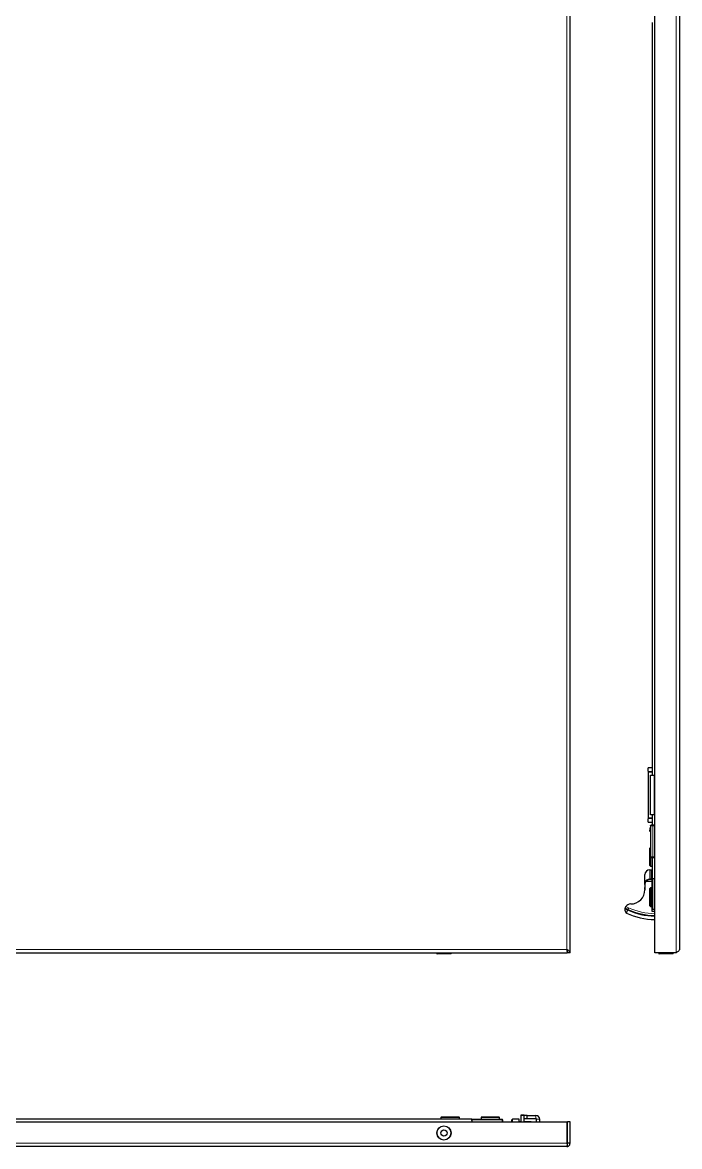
# Model space of a CAD drawing. Header units: millimetres. Extents: x -545 to 1520, y -1456 to 1043.
# Drawn here: x -14 to 517, y -1436 to -527 of the extents above; entities that cross this region are included whole.
import ezdxf

# ---------------------------------------------------------------- set-up
doc = ezdxf.new("R2010")
doc.units = ezdxf.units.MM

msp = doc.modelspace()

# ---------------------------------------------------------------- linework, layer by layer
at = {"color": 8, "linetype": 'Continuous', "lineweight": 18}
for p, q in [((426.15, -1276.75), (426.15, 873.05)), ((514.67, -1279.35), (514.67, 875.65)), ((495.22, -1133.15), (495.22, -1132.85)), ((495.22, -1135.85), (495.22, -1133.15)), ((496.77, -1167.85), (496.77, -1135.85)), ((495.22, -1170.55), (495.22, -1167.85)), ((495.22, -1170.85), (495.22, -1170.55)), ((495.67, -1176.85), (497.27, -1176.85)), ((495.67, -1201.85), (495.67, -1176.85)), ((497.27, -1201.85), (495.67, -1201.85)), ((489.27, -1216.2), (489.27, -1216.2)), ((493.3, -1219.7), (493.3, -1212.2)), ((494.26, -1212.2), (494.26, -1219.7)), ((495.27, -1221.7), (490.15, -1221.7)), ((493.27, -1220.2), (493.27, -1219.7)), ((493.27, -1219.7), (493.3, -1219.7)), ((493.3, -1220.2), (493.3, -1219.7)), ((493.3, -1219.7), (494.26, -1219.7)), ((494.26, -1219.7), (495.27, -1219.7)), ((495.27, -1219.65), (495.57, -1219.65)), ((495.57, -1219.35), (495.57, -1219.65)), ((495.57, -1219.65), (495.57, -1244.05)), ((497.27, -1219.65), (495.57, -1219.65)), ((473.94, -1242.09), (476.14, -1243)), ((495.07, -1238.25), (495.27, -1238.25)), ((495.27, -1244.05), (495.57, -1244.05)), ((495.57, -1244.05), (495.57, -1244.35)), ((495.57, -1244.05), (497.27, -1244.05)), ((-362.65, -1276.75), (426.15, -1276.75)), ((321, -1280.1), (332.5, -1280.1)), ((500.52, -1280.1), (512.02, -1280.1)), ((349.55, -1414.3), (349.25, -1414.3)), ((349.55, -1414.3), (349.55, -1414)), ((349.55, -1414.3), (349.55, -1416)), ((373.95, -1414.3), (349.55, -1414.3)), ((358.38, -1413.8), (358.38, -1414)), ((373.95, -1414), (373.95, -1414.3)), ((373.95, -1416), (373.95, -1414.3)), ((374.25, -1414.3), (373.95, -1414.3)), ((382.3, -1413.95), (382.3, -1416)), ((387.95, -1415.95), (387.95, -1416)), ((391.7, -1410.95), (389.2, -1410.95)), ((401.2, -1413.45), (401.2, -1410.95)), ((401.7, -1413.95), (404.2, -1413.95)), ((426.45, -1433.4), (-362.95, -1433.4))]:
    msp.add_line(p, q, dxfattribs=at)
at = {"color": 7, "linetype": 'Continuous', "lineweight": 25}
for p, q in [((428.75, -1279.35), (428.75, 875.65)), ((497.27, -1279.35), (497.27, 875.65)), ((517.27, -279.35), (517.27, -1276.75)), ((495.27, -527.35), (495.27, -1135.85)), ((491.72, -1130.35), (491.72, -1132.35)), ((495.27, -1129.85), (492.22, -1129.85)), ((492.22, -1132.85), (495.27, -1132.85)), ((492.22, -1132.85), (492.22, -1133.15)), ((492.22, -1170.55), (492.22, -1133.15)), ((492.22, -1133.15), (495.22, -1133.15)), ((494.72, -1132.85), (494.72, -1133.15)), ((495.22, -1133.15), (495.27, -1133.15)), ((493.77, -1167.85), (493.77, -1135.85)), ((493.77, -1135.85), (496.77, -1135.85)), ((497.27, -1135.85), (496.77, -1135.85)), ((491.72, -1171.35), (491.72, -1173.35)), ((495.22, -1170.55), (492.22, -1170.55)), ((492.22, -1170.55), (492.22, -1170.85)), ((495.27, -1170.85), (492.22, -1170.85)), ((496.77, -1167.85), (493.77, -1167.85)), ((494.72, -1170.55), (494.72, -1170.85)), ((495.27, -1170.55), (495.22, -1170.55)), ((495.27, -1167.85), (495.27, -1176.35)), ((496.77, -1167.85), (497.27, -1167.85)), ((492.22, -1173.85), (495.27, -1173.85)), ((493.67, -1176.85), (493.67, -1201.85)), ((497.27, -1176.35), (495.67, -1176.35)), ((493.77, -1194.35), (493.27, -1194.85)), ((493.27, -1201.85), (493.27, -1194.85)), ((493.27, -1208.85), (493.27, -1201.85)), ((493.77, -1201.85), (493.77, -1209.35)), ((495.27, -1202.35), (495.27, -1219.35)), ((495.67, -1202.35), (497.16, -1202.35)), ((489.27, -1222.14), (489.27, -1216.2)), ((489.27, -1222.14), (489.27, -1216.2)), ((493.27, -1208.85), (493.77, -1209.35)), ((493.27, -1212.2), (493.3, -1212.2)), ((493.27, -1212.2), (493.27, -1212.2)), ((493.3, -1212.2), (494.26, -1212.2)), ((493.77, -1209.35), (495.27, -1209.35)), ((494.26, -1212.2), (495.27, -1212.2)), ((489.16, -1226.35), (489.17, -1226.35)), ((489.17, -1224.53), (489.27, -1224.53)), ((489.17, -1224.66), (489.27, -1224.66)), ((489.17, -1224.66), (489.17, -1226.22)), ((489.17, -1226.22), (489.27, -1226.22)), ((489.17, -1226.35), (489.27, -1226.35)), ((489.17, -1226.42), (489.27, -1226.42)), ((489.17, -1226.55), (489.27, -1226.55)), ((489.17, -1227.55), (489.17, -1226.55)), ((489.27, -1224.2), (489.27, -1222.14)), ((489.27, -1224.2), (489.27, -1228.45)), ((493.27, -1220.2), (495.27, -1220.2)), ((495.07, -1226.95), (495.07, -1223.99)), ((495.07, -1223.99), (495.27, -1223.99)), ((495.27, -1219.35), (495.57, -1219.35)), ((495.27, -1244.05), (495.27, -1219.65)), ((495.57, -1219.35), (496.22, -1219.35)), ((496.22, -1219.35), (497.27, -1219.35)), ((489.17, -1227.55), (489.27, -1227.55)), ((489.17, -1228.05), (489.17, -1227.55)), ((489.17, -1228.05), (489.27, -1228.05)), ((493.77, -1226.85), (493.27, -1227.35)), ((493.27, -1234.35), (493.27, -1227.35)), ((493.27, -1241.35), (493.27, -1234.35)), ((495.07, -1226.85), (493.77, -1226.85)), ((493.77, -1226.85), (493.77, -1234.35)), ((493.77, -1234.35), (493.77, -1241.85)), ((495.05, -1230.39), (495.27, -1230.39)), ((495.07, -1233.55), (495.05, -1233.55)), ((495.07, -1226.95), (495.27, -1226.95)), ((495.07, -1228.95), (495.07, -1226.95)), ((495.07, -1228.95), (495.27, -1228.95)), ((495.07, -1230.3), (495.07, -1228.95)), ((495.07, -1230.3), (495.27, -1230.3)), ((495.07, -1231.96), (495.07, -1230.56)), ((495.07, -1233), (495.07, -1231.96)), ((495.07, -1231.96), (495.27, -1231.96)), ((495.07, -1233), (495.27, -1233)), ((495.07, -1234.88), (495.07, -1233)), ((495.07, -1234.88), (495.27, -1234.88)), ((495.07, -1235.68), (495.07, -1234.88)), ((495.07, -1235.68), (495.27, -1235.68)), ((475.54, -1244.38), (473.38, -1243.48)), ((493.27, -1241.35), (493.77, -1241.85)), ((493.77, -1241.85), (495.27, -1241.85)), ((495.07, -1239.49), (495.27, -1239.49)), ((495.27, -1246), (495.27, -1244.05)), ((497.27, -1244.35), (495.57, -1244.35)), ((497.27, -1246), (495.27, -1246)), ((-362.95, -1279.35), (426.45, -1279.35)), ((321, -1279.35), (321, -1280.1)), ((332.25, -1280.35), (321.25, -1280.35)), ((332.5, -1280.1), (332.5, -1279.35)), ((426.45, -1277.35), (426.45, -1279.35)), ((428.75, -1279.35), (426.75, -1279.35)), ((514.67, -1279.35), (497.27, -1279.35)), ((500.52, -1279.35), (500.52, -1280.1)), ((511.77, -1280.35), (500.77, -1280.35)), ((512.02, -1280.1), (512.02, -1279.35)), ((-362.95, -1416), (426.45, -1416)), ((349.25, -1414), (-285.75, -1414)), ((324.75, -1412), (324.25, -1412.5)), ((324.25, -1412.5), (324.25, -1414)), ((339.25, -1412.5), (324.25, -1412.5)), ((324.75, -1412), (338.75, -1412)), ((339.25, -1412.5), (338.75, -1412)), ((339.25, -1414), (339.25, -1412.5)), ((349.25, -1414), (349.25, -1414.3)), ((349.25, -1414.95), (349.25, -1414.3)), ((349.25, -1414.95), (349.25, -1416)), ((349.55, -1414), (373.95, -1414)), ((353.89, -1413.8), (353.89, -1414)), ((353.89, -1413.8), (354.25, -1413.8)), ((354.25, -1413.8), (354.25, -1414)), ((354.25, -1413.8), (354.5, -1413.8)), ((354.5, -1413.8), (354.5, -1414)), ((354.5, -1413.8), (354.61, -1413.8)), ((354.61, -1413.8), (354.61, -1414)), ((355.64, -1413.8), (355.64, -1414)), ((355.64, -1413.8), (356.29, -1413.8)), ((356.31, -1413.8), (356.31, -1414)), ((356.31, -1413.8), (356.64, -1413.8)), ((356.64, -1413.8), (356.64, -1414)), ((357.25, -1412), (356.75, -1412.5)), ((356.75, -1412.5), (356.75, -1413.8)), ((371.75, -1412.5), (356.75, -1412.5)), ((357.25, -1412), (371.25, -1412)), ((359.96, -1414), (359.96, -1413.78)), ((360.1, -1413.8), (360.88, -1413.8)), ((360.88, -1413.8), (360.88, -1414)), ((360.88, -1413.8), (361.67, -1413.8)), ((361.67, -1413.8), (361.67, -1414)), ((361.67, -1413.8), (362.16, -1413.8)), ((362.16, -1413.8), (362.16, -1414)), ((362.16, -1413.8), (363.55, -1413.8)), ((363.19, -1413.78), (363.19, -1413.8)), ((363.55, -1413.8), (363.55, -1414)), ((363.55, -1413.8), (364.6, -1413.8)), ((364.6, -1413.8), (364.6, -1414)), ((365.64, -1413.8), (365.64, -1414)), ((365.64, -1413.8), (367.61, -1413.8)), ((367.61, -1413.8), (367.61, -1414)), ((367.61, -1413.8), (369.6, -1413.8)), ((369.6, -1413.8), (369.6, -1414)), ((371.75, -1412.5), (371.25, -1412)), ((371.75, -1414), (371.75, -1412.5)), ((374.25, -1414.3), (374.25, -1416)), ((381.7, -1416), (381.7, -1414.55)), ((387.7, -1413.95), (382.3, -1413.95)), ((387.7, -1416), (387.7, -1413.95)), ((389.2, -1415.95), (387.95, -1415.95)), ((389.2, -1410.95), (389.2, -1410.45)), ((389.2, -1410.45), (391.7, -1410.45)), ((389.2, -1416), (389.2, -1410.95)), ((391.7, -1410.45), (391.7, -1410.95)), ((391.7, -1416), (391.7, -1410.95)), ((392.2, -1410.95), (391.7, -1410.99)), ((397.14, -1415.95), (391.7, -1415.95)), ((394.2, -1410.95), (392.2, -1410.95)), ((392.2, -1413.45), (394.2, -1413.45)), ((394.2, -1413.45), (394.2, -1410.95)), ((394.2, -1410.95), (401.2, -1410.95)), ((394.2, -1413.45), (401.2, -1413.45)), ((397.19, -1416), (397.14, -1415.95)), ((397.14, -1416), (397.14, -1415.95)), ((401.7, -1416), (401.7, -1413.95)), ((404.2, -1416), (404.2, -1413.95)), ((426.45, -1433.4), (426.45, -1416)), ((428.75, -1416), (426.75, -1416)), ((426.75, -1433.4), (426.75, -1416)), ((428.75, -1433.4), (428.75, -1416)), ((428.75, -1433.4), (426.75, -1433.4)), ((426.15, -1436), (-362.65, -1436))]:
    msp.add_line(p, q, dxfattribs=at)
at = {"color": 7, "linetype": 'Continuous', "lineweight": 25, "flags": 128}
for points in [[(426.75, -1422.5), (426.61, -1422.25), (426.45, -1421.98)], [(426.45, -1431.02), (426.61, -1430.75), (426.75, -1430.5)]]:
    msp.add_lwpolyline(points, dxfattribs=at)
at = {"color": 8, "linetype": 'Continuous', "lineweight": 18, "flags": 128}
for points in [[(426.45, -1422.58), (426.74, -1423.17), (426.75, -1423.19)], [(426.75, -1429.82), (426.74, -1429.84), (426.45, -1430.43)]]:
    msp.add_lwpolyline(points, dxfattribs=at)
at = {"color": 7, "linetype": 'Continuous', "lineweight": 25}
for radius in [5.75, 2.5]:
    msp.add_circle((326.75, -1425), radius, dxfattribs=at)
at = {"color": 8, "linetype": 'Continuous', "lineweight": 18}
msp.add_circle((326.75, -1425), 5.5, dxfattribs=at)
at = {"color": 7, "linetype": 'Continuous', "lineweight": 25}
for centre, radius, start, end in [((492.22, -1130.35), 0.5, 90, 180), ((492.22, -1132.35), 0.5, 180, 270), ((492.22, -1171.35), 0.5, 90, 180), ((492.22, -1173.35), 0.5, 180, 270), ((493.27, -1216.2), 4, 90, 180), ((493.27, -1216.2), 4, 90, 180), ((493.27, -1224.2), 4, 141.31781, 180), ((495.57, -1219.65), 0.3, 90, 180), ((477.77, -1228.45), 11.5, 270, 0), ((477.77, -1244.45), 4.5, 90, 148.43185), ((498.27, -1194.3), 55, 245.58594, 268.9582), ((495.57, -1244.05), 0.3, 180, 270), ((498.27, -1194.3), 58.2, 245.70354, 269.01549), ((321.25, -1280.1), 0.25, 180, 270), ((332.25, -1280.1), 0.25, 270, 0), ((500.77, -1280.1), 0.25, 180, 270), ((511.77, -1280.1), 0.25, 270, 0), ((349.55, -1414.3), 0.3, 90, 180), ((373.95, -1414.3), 0.3, 0, 90), ((382.3, -1414.55), 0.6, 90, 180), ((387.95, -1415.7), 0.25, 180, 270), ((392.2, -1413.95), 0.5, 90, 180), ((401.2, -1413.95), 3, 0, 90), ((401.2, -1413.95), 0.5, 0, 90), ((419.25, -1426.5), 7.5, 343.7398, 16.2602)]:
    msp.add_arc(centre, radius, start, end, dxfattribs=at)
at = {"color": 8, "linetype": 'Continuous', "lineweight": 18}
for centre, radius, start, end in [((493.27, -1224.2), 4.5, 90, 152.71955), ((493.77, -1219.71), 0.491, 271.15589, 1.11103), ((498.27, -1194.3), 53.5, 245.55903, 268.92899), ((498.27, -1194.3), 55.65, 245.60841, 268.97035)]:
    msp.add_arc(centre, radius, start, end, dxfattribs=at)
at = {"color": 7, "linetype": 'Continuous', "lineweight": 25}
for points, knots in [([(493.37, -1178.84), (493.37, -1178.79), (493.37, -1178.71), (493.37, -1178.62), (493.37, -1178.53), (493.37, -1178.4), (493.37, -1178.37), (493.37, -1178.35)], [0, 0, 0, 0, 0.124693, 0.187182, 0.249773, 0.500039, 1, 1, 1, 1]), ([(493.37, -1179.05), (493.37, -1179.05), (493.37, -1179.05), (493.37, -1179.04), (493.37, -1179.03), (493.37, -1179), (493.37, -1178.96), (493.37, -1178.92), (493.37, -1178.88), (493.37, -1178.86), (493.37, -1178.84)], [0, 0, 0, 0, 0.128825, 0.180169, 0.243397, 0.36986, 0.499864, 0.749649, 0.843476, 1, 1, 1, 1]), ([(493.37, -1180.56), (493.37, -1180.48), (493.37, -1180.33), (493.37, -1180.11), (493.37, -1179.93), (493.37, -1179.76), (493.37, -1179.66), (493.37, -1179.65), (493.37, -1179.64)], [0, 0, 0, 0, 0.1250486, 0.2498861, 0.3708558, 0.4998199, 0.7496086, 1, 1, 1, 1]), ([(493.37, -1181.41), (493.37, -1181.4), (493.37, -1181.39), (493.37, -1181.3), (493.37, -1181.21), (493.37, -1181.08), (493.37, -1180.87), (493.37, -1180.68), (493.37, -1180.56)], [0, 0, 0, 0, 0.25007, 0.379181, 0.500499, 0.62417, 0.750842, 1, 1, 1, 1]), ([(493.37, -1197.29), (493.37, -1197.3), (493.37, -1197.31), (493.37, -1197.39), (493.37, -1197.49), (493.37, -1197.62), (493.37, -1197.83), (493.37, -1198.01), (493.37, -1198.13)], [0, 0, 0, 0, 0.25007, 0.379559, 0.500499, 0.624556, 0.750843, 1, 1, 1, 1]), ([(493.37, -1198.13), (493.37, -1198.17), (493.37, -1198.25), (493.37, -1198.4), (493.37, -1198.59), (493.37, -1198.76), (493.37, -1198.93), (493.37, -1199.04), (493.37, -1199.05), (493.37, -1199.05)], [0, 0, 0, 0, 0.062637, 0.125278, 0.250072, 0.374841, 0.499994, 0.749696, 1, 1, 1, 1]), ([(493.37, -1199.64), (493.37, -1199.64), (493.37, -1199.65), (493.37, -1199.66), (493.37, -1199.67), (493.37, -1199.69), (493.37, -1199.75), (493.37, -1199.81), (493.37, -1199.85)], [0, 0, 0, 0, 0.13107, 0.182437, 0.243796, 0.371388, 0.500442, 1, 1, 1, 1]), ([(493.37, -1199.85), (493.37, -1199.88), (493.37, -1199.93), (493.37, -1200.01), (493.37, -1200.08), (493.37, -1200.17), (493.37, -1200.3), (493.37, -1200.33), (493.37, -1200.35)], [0, 0, 0, 0, 0.062686, 0.125173, 0.187628, 0.250185, 0.500314, 1, 1, 1, 1]), ([(489.17, -1224.53), (489.17, -1224.53), (489.17, -1224.53), (489.17, -1224.56), (489.17, -1224.61), (489.17, -1224.64), (489.17, -1224.66)], [0, 0, 0, 0, 0.280836, 0.55925, 0.779182, 1, 1, 1, 1]), ([(489.17, -1226.22), (489.17, -1226.23), (489.17, -1226.27), (489.17, -1226.32), (489.17, -1226.35), (489.17, -1226.35), (489.17, -1226.35)], [0, 0, 0, 0, 0.280953, 0.559391, 0.779073, 1, 1, 1, 1]), ([(489.17, -1226.28), (489.17, -1226.3), (489.17, -1226.35), (489.17, -1226.41), (489.17, -1226.42), (489.17, -1226.42)], [0, 0, 0, 0, 0.280801, 0.559621, 1, 1, 1, 1]), ([(489.27, -1224.13), (489.27, -1224.13), (489.27, -1224.13), (489.27, -1224.12), (489.27, -1224.1), (489.27, -1224.02), (489.27, -1223.69), (489.27, -1223.06), (489.27, -1222.46), (489.27, -1222.14)], [0, 0, 0, 0, 0.00167, 0.003889, 0.009531, 0.034361, 0.132751, 0.526214, 1, 1, 1, 1]), ([(490.15, -1221.7), (490.32, -1221.51), (490.75, -1221.04), (491.69, -1220.46), (492.58, -1220.22), (493.16, -1220.2), (493.27, -1220.2), (493.27, -1220.2)], [0, 0, 0, 0, 0.19414, 0.485275, 0.898779, 0.996769, 1, 1, 1, 1]), ([(474.32, -1247.33), (474.29, -1247.31), (474.21, -1247.21), (473.75, -1246.57), (473.23, -1245.38), (473.3, -1244.21), (473.33, -1243.72)], [0, 0, 0, 0, 0.101651, 0.345128, 0.729048, 1, 1, 1, 1]), ([(473.38, -1243.48), (473.37, -1243.54), (473.35, -1243.61), (473.33, -1243.7), (473.33, -1243.72)], [0, 0, 0, 0, 0.789403, 1, 1, 1, 1]), ([(475.29, -1244.98), (475.29, -1244.98), (475.29, -1244.97), (475.29, -1244.96), (475.27, -1244.93), (475.16, -1244.83), (474.66, -1244.51), (474.02, -1244.13), (473.48, -1243.81), (473.33, -1243.72)], [0, 0, 0, 0, 0.003748, 0.008698, 0.018275, 0.054741, 0.199177, 0.774578, 1, 1, 1, 1]), ([(473.38, -1243.48), (473.38, -1243.47), (473.39, -1243.44), (473.45, -1243.19), (473.57, -1242.83), (473.74, -1242.44), (473.88, -1242.19), (473.94, -1242.09)], [0, 0, 0, 0, 0.2129, 0.425707, 0.640613, 0.853382, 1, 1, 1, 1]), ([(475.54, -1244.38), (475.55, -1244.36), (475.56, -1244.33), (475.66, -1244.1), (475.81, -1243.75), (475.98, -1243.37), (476.09, -1243.12), (476.13, -1243.02), (476.14, -1243)], [0, 0, 0, 0, 0.214635, 0.429269, 0.643917, 0.858595, 0.982146, 1, 1, 1, 1]), ([(495.07, -1238.25), (495.07, -1237.88), (495.07, -1237.18), (495.07, -1236.33), (495.07, -1235.88), (495.07, -1235.85)], [0, 0, 0, 0, 0.522437, 0.975649, 1, 1, 1, 1]), ([(495.07, -1239.49), (495.07, -1239.31), (495.07, -1238.97), (495.07, -1238.48), (495.07, -1238.25)], [0, 0, 0, 0, 0.5368, 1, 1, 1, 1]), ([(474.32, -1247.33), (474.33, -1247.29), (474.37, -1247.19), (474.61, -1246.63), (474.94, -1245.83), (475.2, -1245.21), (475.29, -1244.98)], [0, 0, 0, 0, 0.2373508, 0.5299542, 0.8303306, 1, 1, 1, 1]), ([(426.15, -1276.75), (426.2, -1276.9), (426.25, -1277.06), (426.35, -1277.28), (426.4, -1277.35), (426.45, -1277.35)], [0, 0, 0, 0, 0.5, 0.5, 1, 1, 1, 1]), ([(426.15, -1276.75), (426.17, -1277.09), (426.2, -1277.43), (426.25, -1278.06), (426.27, -1278.35), (426.32, -1278.83), (426.35, -1279.02), (426.4, -1279.28), (426.42, -1279.35), (426.45, -1279.35)], [0, 0, 0, 0, 0.25, 0.25, 0.5, 0.5, 0.75, 0.75, 1, 1, 1, 1]), ([(426.75, -1279.35), (426.75, -1278.91), (426.68, -1278.48), (426.46, -1277.61), (426.3, -1277.18), (426.15, -1276.75)], [0, 0, 0, 0, 0.5, 0.5, 1, 1, 1, 1]), ([(428.75, -1279.35), (428.75, -1279.13), (428.68, -1278.91), (428.42, -1278.48), (428.23, -1278.26), (427.74, -1277.83), (427.46, -1277.61), (426.83, -1277.18), (426.49, -1276.96), (426.15, -1276.75)], [0, 0, 0, 0, 0.25, 0.25, 0.5, 0.5, 0.75, 0.75, 1, 1, 1, 1]), ([(517.27, -1276.75), (517.27, -1276.96), (517.2, -1277.18), (516.94, -1277.61), (516.75, -1277.83), (516.27, -1278.26), (515.98, -1278.48), (515.35, -1278.91), (515.01, -1279.13), (514.67, -1279.35)], [0, 0, 0, 0, 0.25, 0.25, 0.5, 0.5, 0.75, 0.75, 1, 1, 1, 1]), ([(354.61, -1413.8), (354.75, -1413.8), (355.01, -1413.8), (355.44, -1413.8), (355.64, -1413.8)], [0, 0, 0, 0, 0.547643, 1, 1, 1, 1]), ([(356.64, -1413.8), (356.98, -1413.8), (357.61, -1413.8), (358.13, -1413.8), (358.38, -1413.8)], [0, 0, 0, 0, 0.5368, 1, 1, 1, 1]), ([(358.38, -1413.8), (358.7, -1413.8), (359.31, -1413.8), (359.88, -1413.8), (359.91, -1413.8), (359.92, -1413.8)], [0, 0, 0, 0, 0.4156784, 0.7762775, 1, 1, 1, 1]), ([(364.77, -1413.8), (364.81, -1413.8), (365.1, -1413.8), (365.39, -1413.8), (365.64, -1413.8)], [0, 0, 0, 0, 0.139498, 1, 1, 1, 1]), ([(426.15, -1434), (426.3, -1434), (426.46, -1433.94), (426.68, -1433.72), (426.75, -1433.56), (426.75, -1433.4)], [0, 0, 0, 0, 0.5, 0.5, 1, 1, 1, 1]), ([(426.15, -1436), (426.32, -1436), (426.49, -1435.99), (426.82, -1435.92), (426.99, -1435.87), (427.3, -1435.74), (427.45, -1435.66), (427.73, -1435.47), (427.87, -1435.36), (428.11, -1435.12), (428.22, -1434.99), (428.4, -1434.7), (428.49, -1434.55), (428.68, -1434.08), (428.75, -1433.75), (428.75, -1433.4)], [0, 0, 0, 0, 0.125, 0.125, 0.25, 0.25, 0.375, 0.375, 0.5, 0.5, 0.625, 0.625, 0.75, 0.75, 1, 1, 1, 1]), ([(426.45, -1433.4), (426.42, -1433.74), (426.4, -1434.08), (426.35, -1434.71), (426.32, -1435), (426.27, -1435.48), (426.25, -1435.67), (426.2, -1435.93), (426.17, -1436), (426.15, -1436)], [0, 0, 0, 0, 0.25, 0.25, 0.5, 0.5, 0.75, 0.75, 1, 1, 1, 1])]:
    msp.add_open_spline(points, degree=3, knots=knots, dxfattribs=at)
for points in [[(493.67, -1176.85), (493.68, -1176.78), (493.69, -1176.65), (493.81, -1176.49), (493.98, -1176.37), (494.11, -1176.36), (494.17, -1176.35)], [(495.67, -1176.35), (495.48, -1176.35), (495.08, -1176.35), (494.59, -1176.35), (494.24, -1176.35), (494.19, -1176.35), (494.17, -1176.35)], [(494.17, -1202.35), (494.11, -1202.34), (493.98, -1202.33), (493.81, -1202.21), (493.69, -1202.04), (493.68, -1201.91), (493.67, -1201.85)], [(494.17, -1202.35), (494.19, -1202.35), (494.24, -1202.35), (494.59, -1202.35), (495.08, -1202.35), (495.48, -1202.35), (495.67, -1202.35)]]:
    msp.add_open_spline(points, degree=3, dxfattribs=at)
at = {"color": 8, "linetype": 'Continuous', "lineweight": 18}
for points in [[(495.67, -1176.85), (495.41, -1176.85), (494.89, -1176.85), (494.23, -1176.85), (493.76, -1176.85), (493.7, -1176.85), (493.67, -1176.85)], [(495.67, -1176.35), (495.67, -1176.36), (495.67, -1176.37), (495.67, -1176.49), (495.67, -1176.65), (495.67, -1176.78), (495.67, -1176.85)], [(493.67, -1201.85), (493.7, -1201.85), (493.76, -1201.85), (494.23, -1201.85), (494.89, -1201.85), (495.41, -1201.85), (495.67, -1201.85)], [(495.67, -1201.85), (495.67, -1201.91), (495.67, -1202.04), (495.67, -1202.21), (495.67, -1202.33), (495.67, -1202.34), (495.67, -1202.35)]]:
    msp.add_open_spline(points, degree=3, dxfattribs=at)

doc.saveas('drawing.dxf')
